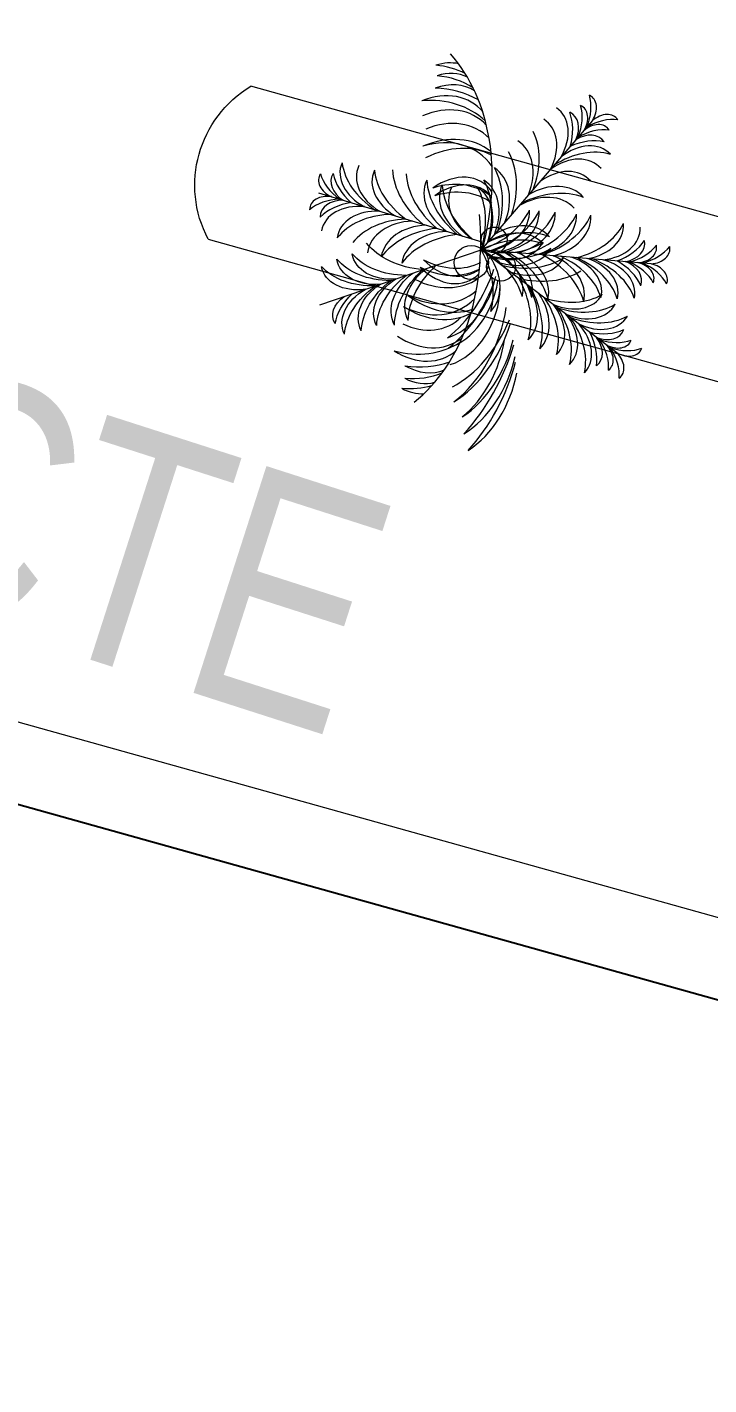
# Model space of a CAD drawing. Header units: millimetres. Extents: x 474016 to 477875, y 2288607 to 2292200.
# Drawn here: x 474379.33 to 474396.5, y 2289200.8 to 2289234.99 of the extents above; entities that cross this region are included whole.
import ezdxf
from ezdxf.enums import TextEntityAlignment as Align

# ---------------------------------------------------------------- set-up
doc = ezdxf.new("R2010")
doc.units = ezdxf.units.MM
doc.header["$LTSCALE"] = 50
for name, color, linetype, lineweight in [('BANQUETA', 251, 'Continuous', 5), ('JARDIN-HP', 64, 'Continuous', 5), ('JARDINES', 98, 'Continuous', 13), ('vialidad', 5, 'Continuous', 13)]:
    doc.layers.add(name, color=color, linetype=linetype, lineweight=lineweight)
doc.layers.add('CVL_LOTIF', color=1, linetype='Continuous')
doc.styles.get("Standard").update_dxf_attribs({"font": 'arial.ttf'})

# ---------------------------------------------------------------- blocks, each defined once
blk = doc.blocks.new('A$C41BB26E9')
at = {"color": 0}
for p in [(1.999, 1.925), (3.251, -3.539)]:
    blk.add_line(p, (2.054, -0.938), dxfattribs=at)
at = {"color": 56}
for p, q in [((3.546, 1.506), (2.054, -0.938)), ((-0.293, 0.701), (2.054, -0.938)), ((1.382, -3.752), (1.923, -0.941))]:
    blk.add_line(p, q, dxfattribs=at)
for centre, radius in [((2.303, -0.578), 0.243), ((1.869, -0.738), 0.217), ((2.284, -1.082), 0.287)]:
    blk.add_circle(centre, radius)
at = {"color": 56, "true_color": 0x7a7a00}
for centre, major_axis, ratio, start_param, end_param in [((1.739, 1.845), (-0.007, 0.369), 0.723404, -1.366779, 0.20531), ((1.417, 1.375), (-0.018, 0.909), 0.723404, -1.121531, -0.433471), ((2.262, 1.855), (-0.007, 0.369), 0.723404, -0.20531, 1.366779), ((2.602, 1.398), (-0.018, 0.909), 0.723404, 0.433471, 1.121531), ((1.743, 1.62), (-0.007, 0.369), 0.723404, -1.366779, 0.20531), ((1.421, 1.15), (-0.018, 0.909), 0.723404, -1.121531, -0.433471), ((2.266, 1.63), (-0.007, 0.369), 0.723404, -0.20531, 1.366779), ((2.606, 1.173), (-0.018, 0.909), 0.723404, 0.433471, 1.121531), ((2.326, 1.326), (-0.009, 0.47), 0.723404, -0.194817, 1.190837), ((2.76, 1.355), (0.473, 0.776), 0.723404, -1.121531, -0.433471), ((3.283, 1.579), (0.192, 0.315), 0.723404, -1.366779, 0.20531), ((1.473, 0.902), (-0.015, 0.782), 0.723404, -1.305586, 0.091225), ((1.695, 1.314), (-0.009, 0.47), 0.723404, -1.190837, 0.194817), ((1.346, 0.731), (-0.022, 1.114), 0.723404, -0.994705, -0.373636), ((2.697, 0.758), (-0.022, 1.114), 0.723404, 0.373636, 0.994705), ((2.564, 0.923), (-0.015, 0.782), 0.723404, -0.091225, 1.305586), ((2.925, 0.425), (-0.026, 1.348), 0.723404, 0.312027, 1.166602), ((2.552, 0.926), (0.407, 0.667), 0.723404, -1.305586, 0.091225), ((1.99, 0.678), (0.702, 1.151), 0.723404, -1.166602, -0.312027), ((3.166, 1.386), (0.192, 0.315), 0.723404, -1.366779, 0.20531), ((2.642, 1.163), (0.473, 0.776), 0.723404, -1.121531, -0.433471), ((3.73, 1.306), (0.192, 0.315), 0.723404, -0.20531, 1.366779), ((1.457, 0.572), (-0.016, 0.83), 0.723404, -1.24346, 0.110756), ((1.116, 0.031), (-0.027, 1.414), 0.723404, -1.115718, -0.281779), ((2.593, 0.594), (-0.016, 0.83), 0.723404, -0.110756, 1.24346), ((2.954, 0.066), (-0.027, 1.414), 0.723404, 0.281779, 1.115718), ((2.361, 0.656), (0.432, 0.708), 0.723404, -1.24346, 0.110756), ((1.784, 0.383), (0.737, 1.208), 0.723404, -1.115718, -0.281779), ((2.961, 1.155), (0.245, 0.401), 0.723404, -1.190837, 0.194817), ((2.354, 0.85), (0.58, 0.951), 0.723404, -0.994705, -0.373636), ((3.654, 0.546), (0.473, 0.776), 0.723404, 0.433471, 1.121531), ((3.613, 1.114), (0.192, 0.315), 0.723404, -0.20531, 1.366779), ((3.771, 0.738), (0.473, 0.776), 0.723404, 0.433471, 1.121531), ((2.599, 0.32), (-0.016, 0.83), 0.723404, -0.110756, 1.24346), ((2.96, -0.208), (-0.027, 1.414), 0.723404, 0.281779, 1.115718), ((2.219, 0.422), (0.432, 0.708), 0.723404, -1.24346, 0.110756), ((1.641, 0.149), (0.737, 1.208), 0.723404, -1.115718, -0.281779), ((3.484, 0.358), (0.407, 0.667), 0.723404, -0.091225, 1.305586), ((3.508, 0.147), (0.58, 0.951), 0.723404, 0.373636, 0.994705), ((3.5, 0.826), (0.245, 0.401), 0.723404, -0.194817, 1.190837), ((-0.082, 0.873), (-0.303, 0.211), 0.723404, -0.20531, 1.366779), ((0.487, 0.878), (-0.745, 0.52), 0.723404, 0.433471, 1.121531), ((0.102, 0.744), (-0.303, 0.211), 0.723404, -0.20531, 1.366779), ((0.672, 0.75), (-0.745, 0.52), 0.723404, 0.433471, 1.121531), ((0.383, 0.614), (-0.385, 0.269), 0.723404, -0.194817, 1.190837), ((1.061, 0.579), (-0.913, 0.638), 0.723404, 0.373636, 0.994705), ((0.849, 0.569), (-0.641, 0.447), 0.723404, -0.091225, 1.305586), ((1.464, 0.568), (-1.105, 0.772), 0.723404, 0.312027, 1.166602), ((1.133, 0.399), (-0.68, 0.475), 0.723404, -0.110756, 1.24346), ((3.332, 0.064), (0.432, 0.708), 0.723404, -0.110756, 1.24346), ((3.521, -0.256), (0.702, 1.151), 0.723404, 0.312027, 1.166602), ((-0.382, 0.443), (-0.303, 0.211), 0.723404, -1.366779, 0.20531), ((1.357, 0.242), (-0.68, 0.475), 0.723404, -0.110756, 1.24346), ((1.38, -0.167), (-0.02, 1.008), 0.723404, -1.13012, 0.094138), ((1.008, -0.803), (-0.033, 1.69), 0.723404, -1.023266, -0.261161), ((2.699, -0.141), (-0.02, 1.008), 0.723404, -0.094138, 1.13012), ((3.095, -0.763), (-0.033, 1.69), 0.723404, 0.261161, 1.023266), ((1.118, -0.469), (0.88, 1.443), 0.723404, -1.023266, -0.261161), ((3.353, -0.575), (0.737, 1.208), 0.723404, 0.281779, 1.115718), ((-0.191, -0.093), (-0.745, 0.52), 0.723404, -1.121531, -0.433471), ((-0.197, 0.314), (-0.303, 0.211), 0.723404, -1.366779, 0.20531), ((-0.006, -0.222), (-0.745, 0.52), 0.723404, -1.121531, -0.433471), ((0.022, 0.096), (-0.385, 0.269), 0.723404, -1.190837, 0.194817), ((1.789, 0.052), (-0.827, 0.577), 0.723404, -0.094138, 1.13012), ((2.525, 0.007), (-1.386, 0.967), 0.723404, 0.261161, 1.023266), ((1.988, -0.087), (-0.827, 0.577), 0.723404, -0.094138, 1.13012), ((1.385, -0.41), (-0.02, 1.008), 0.723404, -1.13012, 0.094138), ((1.013, -1.046), (-0.033, 1.69), 0.723404, -1.023266, -0.261161), ((3.21, -0.808), (0.737, 1.208), 0.723404, 0.281779, 1.115718), ((3.189, -0.169), (0.432, 0.708), 0.723404, -0.110756, 1.24346), ((0.224, -0.326), (-0.641, 0.447), 0.723404, -1.305586, 0.091225), ((0.288, -0.529), (-0.913, 0.638), 0.723404, -0.994705, -0.373636), ((1.391, -0.77), (-0.02, 1.008), 0.723404, -1.13012, 0.094138), ((1.02, -1.406), (-0.033, 1.69), 0.723404, -1.023266, -0.261161), ((2.71, -0.744), (-0.02, 1.008), 0.723404, -0.094138, 1.13012), ((3.107, -1.365), (-0.033, 1.69), 0.723404, 0.261161, 1.023266), ((1.586, -0.44), (0.525, 0.861), 0.723404, -1.13012, 0.094138), ((0.93, -0.777), (0.88, 1.443), 0.723404, -1.023266, -0.261161), ((3.026, -1.349), (0.88, 1.443), 0.723404, 0.261161, 1.023266), ((3.026, -0.612), (0.525, 0.861), 0.723404, -0.094138, 1.13012), ((0.482, -0.534), (-0.68, 0.475), 0.723404, -1.24346, 0.110756), ((1.397, -1.04), (-0.02, 1.008), 0.723404, -1.13012, 0.094138), ((2.505, -0.448), (-0.827, 0.577), 0.723404, -0.094138, 1.13012), ((3.24, -0.493), (-1.386, 0.967), 0.723404, 0.261161, 1.023266), ((2.638, -0.541), (-0.827, 0.577), 0.723404, -0.094138, 1.13012), ((3.373, -0.586), (-1.386, 0.967), 0.723404, 0.261161, 1.023266), ((1.361, -0.809), (0.525, 0.861), 0.723404, -1.13012, 0.094138), ((0.705, -1.146), (0.88, 1.443), 0.723404, -1.023266, -0.261161), ((1.445, -0.67), (0.525, 0.861), 0.723404, -1.13012, 0.094138), ((0.79, -1.007), (0.88, 1.443), 0.723404, -1.023266, -0.261161), ((2.716, -1.014), (-0.02, 1.008), 0.723404, -0.094138, 1.13012), ((2.9, -1.556), (0.88, 1.443), 0.723404, 0.261161, 1.023266), ((2.9, -0.819), (0.525, 0.861), 0.723404, -0.094138, 1.13012), ((0.944, -1.284), (-1.16, 0.81), 0.723404, -1.115718, -0.281779), ((1.034, -1.03), (-0.827, 0.577), 0.723404, -1.13012, 0.094138), ((1.025, -1.676), (-0.033, 1.69), 0.723404, -1.023266, -0.261161), ((1.4, -1.202), (-0.02, 1.008), 0.723404, -1.13012, 0.094138), ((1.028, -1.838), (-0.033, 1.69), 0.723404, -1.023266, -0.261161), ((3.112, -1.635), (-0.033, 1.69), 0.723404, 0.261161, 1.023266), ((2.719, -1.176), (-0.02, 1.008), 0.723404, -0.094138, 1.13012), ((3.115, -1.797), (-0.033, 1.69), 0.723404, 0.261161, 1.023266), ((3.78, -1.381), (-1.599, 0.388), 0.714286, 3.86745, 4.883323), ((3.704, -2.103), (-2.624, 0.637), 0.714286, 4.179349, 4.820469), ((4.122, -1.283), (-1.534, 0.372), 0.714286, 3.888492, 4.926001), ((3.161, -1.824), (-1.864, 0.452), 0.714286, 3.982805, 4.982914), ((2.716, -1.653), (-1.879, 0.456), 0.714286, 3.806569, 4.639337), ((3.47, -1.48), (-1.656, 0.402), 0.714286, 3.88992, 4.86288), ((3.658, -1.569), (-1.56, 0.378), 0.714286, 4.003422, 4.972752), ((3.29, -2.282), (-2.814, 0.683), 0.714286, 4.170125, 4.780311), ((1.528, -1.375), (-0.827, 0.577), 0.723404, -1.13012, 0.094138), ((1.824, -2.05), (-1.386, 0.967), 0.723404, -1.023266, -0.261161), ((2.487, -2.233), (0.88, 1.443), 0.723404, 0.261161, 1.023266), ((2.487, -1.496), (0.525, 0.861), 0.723404, -0.094138, 1.13012), ((2.508, -1.48), (-1.112, 0.27), 0.714286, 3.627505, 4.912474), ((2.265, -2.005), (-1.864, 0.452), 0.714286, 3.982805, 4.744909), ((2.675, -1.447), (-1.112, 0.27), 0.714286, 3.627505, 4.993486), ((2.952, -1.39), (-1.112, 0.27), 0.714286, 3.627505, 5.149011), ((1.939, -1.971), (-1.507, 0.812), 0.72, -0.270525, 0.729584), ((1.834, -1.504), (-0.899, 0.484), 0.72, -0.281097, 1.084884), ((2.046, -2.205), (-1.386, 0.967), 0.723404, -1.023266, -0.261161), ((1.96, -1.46), (-0.899, 0.484), 0.72, -0.200085, 1.084884), ((2.619, -1.732), (-1.507, 0.812), 0.72, -0.03252, 0.729584), ((1.883, -1.622), (-0.827, 0.577), 0.723404, -1.13012, 0.094138), ((2.178, -2.298), (-1.386, 0.967), 0.723404, -1.023266, -0.261161), ((2.745, -1.688), (-1.507, 0.812), 0.72, -0.03252, 0.729584), ((2.098, -2.039), (-1.864, 0.452), 0.714286, 3.982805, 4.744909), ((0.867, -1.982), (-1.241, 0.668), 0.72, -0.213612, 0.823897), ((1.917, -2.392), (-2.123, 1.143), 0.72, -0.10808, 0.53304), ((1.154, -1.911), (-1.293, 0.697), 0.72, -0.170934, 0.844939), ((2.016, -1.667), (-1.52, 0.819), 0.72, 0.073052, 0.90582), ((1.033, -0.039), (0.319, 1.659), 0.723404, 3.402754, 4.164858), ((1.322, -0.57), (0.19, 0.99), 0.723404, 3.047455, 4.271712), ((0.804, -1.812), (1.484, 0.855), 0.72, -0.729584, 0.03252), ((1.582, -1.562), (0.885, 0.51), 0.72, -1.084884, 0.200085), ((0.931, -1.853), (1.484, 0.855), 0.72, -0.729584, 0.03252), ((1.71, -1.602), (0.885, 0.51), 0.72, -1.084884, 0.281097), ((1.144, -1.921), (1.484, 0.855), 0.72, -0.729584, 0.12698), ((1.426, -2.011), (1.484, 0.855), 0.72, -0.729584, 0.213498), ((1.617, -2.072), (1.484, 0.855), 0.72, -0.729584, 0.270525), ((1.531, -1.771), (1.496, 0.862), 0.72, -0.90582, -0.073052), ((1.643, -1.929), (1.52, 0.876), 0.72, -0.831119, 0.049618), ((2.401, -1.99), (1.273, 0.733), 0.72, -0.844939, 0.170934), ((1.652, -2.492), (2.089, 1.203), 0.72, -0.53304, 0.10808), ((1.482, -2.459), (-2.105, 1.134), 0.72, 0.016555, 0.382187), ((0.429, -1.859), (-1.012, 0.545), 0.72, 0.006837, 0.780102), ((1.981, -2.43), (-2.379, 1.282), 0.72, 0.051792, 0.431948), ((0.982, -0.304), (0.319, 1.659), 0.723404, 3.402754, 4.164858), ((1.292, -0.729), (0.19, 0.99), 0.723404, 3.047455, 4.271712), ((3.032, -0.698), (0.319, 1.659), 0.723404, 2.118327, 2.880431), ((2.69, -2.053), (1.221, 0.704), 0.72, -0.823897, 0.213612), ((1.589, -2.532), (2.342, 1.349), 0.72, -0.431948, -0.051792), ((3.123, -1.917), (0.996, 0.574), 0.72, -0.780102, -0.006837), ((1.309, -2.496), (-2.105, 1.134), 0.72, 0.093724, 0.382187), ((0.097, -1.885), (-0.877, 0.472), 0.72, 0.078285, 0.75224), ((1.241, -0.994), (0.19, 0.99), 0.723404, 3.047455, 4.271712), ((2.536, -1.243), (0.19, 0.99), 0.723404, 2.011473, 3.235731), ((2.089, -2.546), (2.072, 1.193), 0.72, -0.382187, -0.016555), ((3.456, -1.934), (0.863, 0.497), 0.72, -0.75224, -0.078285), ((2.262, -2.578), (2.072, 1.193), 0.72, -0.382187, -0.093724), ((-0.076, -1.922), (-0.877, 0.472), 0.72, 0.267806, 0.75224), ((0.914, -0.658), (0.319, 1.659), 0.723404, 3.402754, 4.164858), ((2.964, -1.052), (0.319, 1.659), 0.723404, 2.118327, 2.880431), ((3.63, -1.966), (0.863, 0.497), 0.72, -0.75224, -0.267806), ((0.868, -0.896), (0.319, 1.659), 0.723404, 3.402754, 4.164858), ((2.468, -1.597), (0.19, 0.99), 0.723404, 2.011473, 3.235731), ((0.885, -1.467), (0.267, 1.389), 0.723404, 3.423371, 4.25731), ((2.691, -1.814), (0.267, 1.389), 0.723404, 2.025875, 2.859814), ((2.422, -1.835), (0.19, 0.99), 0.723404, 2.011473, 3.235731), ((1.129, -2.058), (0.157, 0.815), 0.723404, 3.030837, 4.385053), ((1.077, -2.327), (0.157, 0.815), 0.723404, 3.030837, 4.385053), ((2.193, -2.542), (0.157, 0.815), 0.723404, 1.898132, 3.252348), ((2.639, -2.083), (0.267, 1.389), 0.723404, 2.025875, 2.859814), ((0.788, -2.093), (0.255, 1.324), 0.723404, 3.45362, 4.308195), ((1.037, -2.655), (0.148, 0.768), 0.723404, 3.050367, 4.447179), ((2.109, -2.861), (0.148, 0.768), 0.723404, 1.836006, 3.232818), ((0.941, -2.466), (0.21, 1.094), 0.723404, 3.515228, 4.136297), ((2.268, -2.721), (0.21, 1.094), 0.723404, 2.146888, 2.767957), ((0.944, -2.891), (0.172, 0.893), 0.723404, 3.575063, 4.263123), ((2.108, -3.115), (0.172, 0.893), 0.723404, 2.020062, 2.708122), ((1.806, -3.218), (0.089, 0.462), 0.723404, 1.950755, 3.33641), ((1.181, -3.408), (0.07, 0.363), 0.723404, 2.936283, 4.508372), ((1.695, -3.507), (0.07, 0.363), 0.723404, 1.774814, 3.346903)]:
    blk.add_ellipse(centre, major_axis=major_axis, ratio=ratio, start_param=start_param, end_param=end_param, dxfattribs=at)
at = {"color": 0}
for centre, major_axis, ratio, start_param, end_param in [((1.529, -1.844), (-1.386, 0.967), 0.723404, -1.023266, -0.261161), ((1.242, -4.458), (3.82, 2.201), 0.72, 0.180287, 1.122445)]:
    blk.add_ellipse(centre, major_axis=major_axis, ratio=ratio, start_param=start_param, end_param=end_param, dxfattribs=at)
at = {"color": 56}
for centre, major_axis, ratio, start_param, end_param in [((3.011, -1.71), (-1.909, 0.463), 0.714286, 3.88127, 4.762007), ((1.75, -1.53), (-0.827, 0.577), 0.723404, -1.13012, 0.094138), ((2.383, -4.345), (-3.881, 2.091), 0.72, -1.122445, -0.180287), ((1.425, -1.854), (-1.339, 0.721), 0.72, -0.150491, 0.822469), ((1.909, -1.829), (-1.544, 0.832), 0.72, -0.049618, 0.831119), ((2.147, -2.08), (1.242, 0.715), 0.72, -0.708967, 0.260363), ((1.186, -3.099), (0.089, 0.462), 0.723404, 2.946776, 4.33243)]:
    blk.add_ellipse(centre, major_axis=major_axis, ratio=ratio, start_param=start_param, end_param=end_param, dxfattribs=at)
at = {"color": 56, "true_color": 0x7a7a00, "extrusion": (0, 0, -1)}
for centre, major_axis, start_param, end_param in [((2.966, -0.422), (-0.706, 1.535), 3.402754, 4.164858), ((2.88, -1.154), (-0.421, 0.916), 3.047455, 4.271712), ((1.171, -1.515), (-0.706, 1.535), 2.118327, 2.880431), ((3.068, -0.643), (-0.706, 1.535), 3.402754, 4.164858), ((2.981, -1.375), (-0.421, 0.916), 3.047455, 4.271712), ((1.517, -1.97), (-0.591, 1.285), 2.025875, 2.859814), ((3.187, -1.201), (-0.591, 1.285), 3.423371, 4.25731), ((2.059, -2.309), (-0.347, 0.754), 1.898132, 3.252348), ((1.632, -2.219), (-0.591, 1.285), 2.025875, 2.859814), ((3.092, -1.834), (-0.347, 0.754), 3.030837, 4.385053), ((3.302, -1.45), (-0.591, 1.285), 3.423371, 4.25731), ((2.174, -2.557), (-0.347, 0.754), 1.898132, 3.252348), ((1.802, -2.536), (-0.563, 1.225), 1.974991, 2.829566), ((3.206, -2.082), (-0.347, 0.754), 3.030837, 4.385053), ((3.432, -1.787), (-0.563, 1.225), 3.45362, 4.308195), ((2.332, -2.848), (-0.327, 0.71), 1.836006, 3.232818), ((3.324, -2.392), (-0.327, 0.71), 3.050367, 4.447179), ((3.372, -2.185), (-0.465, 1.012), 3.515228, 4.136297), ((3.285, -2.858), (-0.196, 0.427), 2.946776, 4.33243)]:
    blk.add_ellipse(centre, major_axis=major_axis, ratio=0.723404, start_param=start_param, end_param=end_param, dxfattribs=at)

msp = doc.modelspace()

# ---------------------------------------------------------------- linework, layer by layer
at = {"layer": 'BANQUETA', "linetype": 'ByBlock'}
msp.add_lwpolyline([(474418.095, 2288963.593), (474480.535, 2289187.078, 0.414214), (474479.147, 2289189.542), (474273.83, 2289246.906, 0.427008), (474271.344, 2289245.434), (474218.629, 2289019.232, 0.401534), (474220.038, 2289016.852), (474415.631, 2288962.205, 0.414214)], format="xyb", close=True, dxfattribs=at)
at = {"layer": 'CVL_LOTIF'}
msp.add_lwpolyline([(474478.609, 2289187.616), (474273.292, 2289244.98), (474226.256, 2289043.149), (474422.896, 2288988.209)], close=True, dxfattribs=at)
at = {"layer": 'JARDINES'}
for points in [[(474383.893, 2289229.653, -0.399064), (474384.969, 2289233.506, -0.809237)], [(474383.893, 2289229.653), (474478.278, 2289203.283, 0.444097), (474479.354, 2289207.135), (474384.969, 2289233.506)]]:
    msp.add_lwpolyline(points, format="xyb", dxfattribs=at)

# ---------------------------------------------------------------- block references
at = {"layer": 'JARDIN-HP', "color": 8, "xscale": 1.499999999826813, "yscale": 1.499999999826813, "zscale": 1.499999999826813, "rotation": 264.1650244915651}
msp.add_blockref('A$C41BB26E9', (474392.48, 2289232.311), dxfattribs=at)

# ---------------------------------------------------------------- texts
at = {"layer": 'vialidad', "color": 5, "lineweight": 13, "width": 0.75}
msp.add_text('SENDERO PUCTE', height=6, rotation=342.1812, dxfattribs=at).set_placement((474362.173, 2289228.244), align=Align.MIDDLE)

doc.saveas('drawing.dxf')
